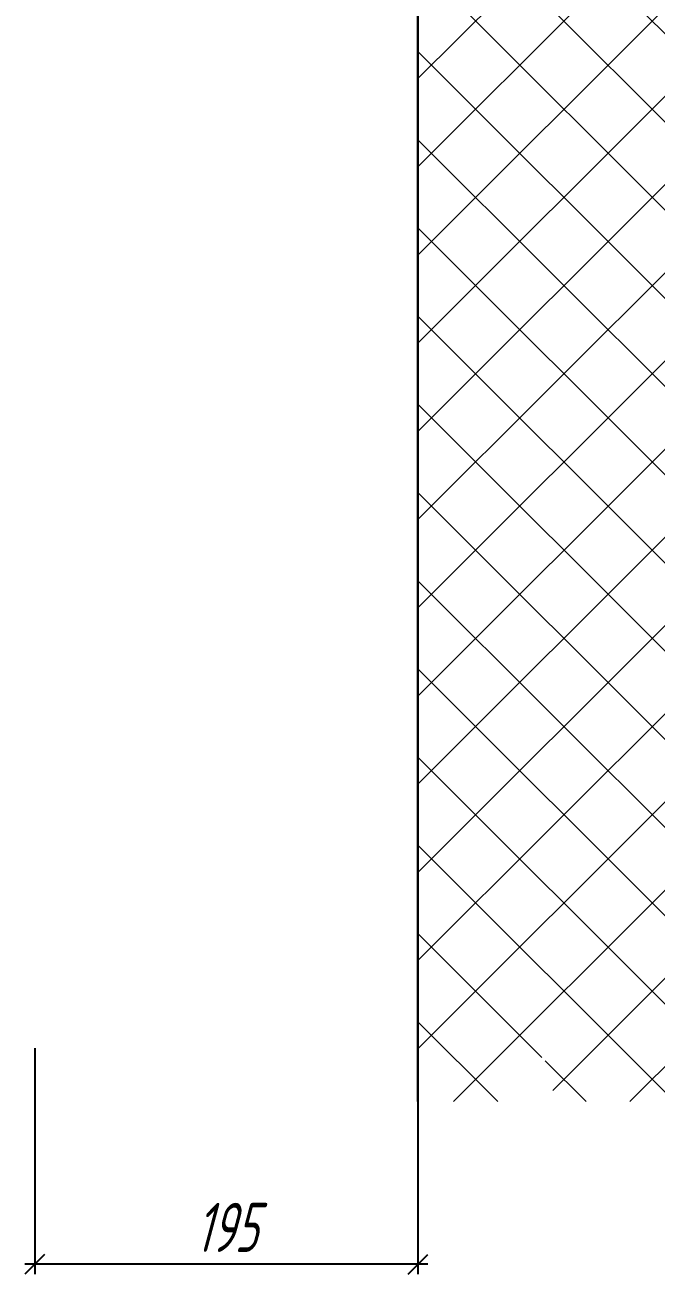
# Model space of a CAD drawing. Header units: millimetres. Extents: x -351329 to 406471, y -253833 to 111767.
# Drawn here: x -229776 to -229455, y -188996 to -188360 of the extents above; entities that cross this region are included whole.
import ezdxf

# ---------------------------------------------------------------- set-up
doc = ezdxf.new("R2010")
doc.units = ezdxf.units.MM
for name, color, linetype, lineweight in [('_Сендвичи', 230, 'Continuous', 30), ('выноска', 7, 'Continuous', 13), ('тонкие', 221, 'Continuous', 13)]:
    doc.layers.add(name, color=color, linetype=linetype, lineweight=lineweight)
doc.styles.add('СПДС_размеры', font='spdswin.shx', dxfattribs={"width": 0.8, "oblique": 15})
doc.dimstyles.new('СПДС', dxfattribs={"dimtxt": 2.5, "dimasz": 1, "dimexe": 0.5, "dimexo": 1.5, "dimtad": 1, "dimdec": 0, "dimtxsty": 'СПДС_размеры', "dimblk": 'OBLIQUE', "dimcen": 2.5, "dimdle": 0.5, "dimadec": 8, "dimazin": 0, "dimtfac": 1, "dimtdec": 0, "dimtix": 1, "dimtmove": 0, "dimatfit": 3, "dimfxl": 1, "dimarcsym": 0})

# ---------------------------------------------------------------- blocks, each defined once
blk = doc.blocks.new('_Oblique')
at = {"layer": 'выноска', "color": 0, "lineweight": -2}
blk.add_line((-0.5, -0.5), (0.5, 0.5), dxfattribs=at)
blk = doc.blocks.new('*D928')
at = {"layer": 'Defpoints', "color": 0, "ltscale": 100, "transparency": 16777216}
for p in [(-229771.072065, -188866), (-229576.072065, -188866), (-229771.072065, -188991)]:
    blk.add_point(p, dxfattribs=at)
at = {"layer": 'тонкие', "color": 0, "lineweight": -2, "ltscale": 100, "transparency": 16777216}
for p, q in [((-229771.072065, -188881), (-229771.072065, -188996)), ((-229576.072065, -188881), (-229576.072065, -188996)), ((-229571.072065, -188991), (-229776.072065, -188991))]:
    blk.add_line(p, q, dxfattribs=at)
at = {"layer": 'тонкие', "color": 0, "lineweight": -2, "ltscale": 100, "transparency": 16777216, "xscale": 10, "yscale": 10, "zscale": 10, "rotation": 180}
blk.add_blockref('_Oblique', (-229771.072065, -188991), dxfattribs=at)
at = {"layer": 'тонкие', "color": 0, "lineweight": -2, "ltscale": 100, "transparency": 16777216, "xscale": 10, "yscale": 10, "zscale": 10}
blk.add_blockref('_Oblique', (-229576.072065, -188991), dxfattribs=at)
at = {"layer": 'тонкие', "color": 0, "ltscale": 100, "transparency": 16777216, "insert": (-229673.572065, -188972.25), "char_height": 25, "attachment_point": 5, "style": 'СПДС_размеры'}
blk.add_mtext('195', dxfattribs=at)

msp = doc.modelspace()

# ---------------------------------------------------------------- hatches: boundary and pattern name
at = {"layer": 'тонкие', "ltscale": 10}
h = msp.add_hatch(dxfattribs=at)
h.set_pattern_fill('ANSI37', color=256, scale=10, angle=-90)
h.set_pattern_definition([(315, (-211227.003, -173316.17), (22.45064, 22.45064), []), (45, (-211227.003, -173316.17), (-22.45064, 22.45064), [])])
h.paths.add_polyline_path([(-229576.07, -188908.23), (-229518.57, -188908.23), (-229512.32, -188883.23), (-229499.82, -188933.23), (-229493.57, -188908.23), (-229436.07, -188908.23), (-229436.07, -188054.23), (-229493.57, -188054.23), (-229499.82, -188079.23), (-229512.32, -188029.23), (-229518.57, -188054.23), (-229576.07, -188054.23)])

# ---------------------------------------------------------------- linework, layer by layer
at = {"layer": '_Сендвичи', "ltscale": 10}
msp.add_lwpolyline([(-229576.07, -188908.23), (-229576.07, -188054.23)], dxfattribs=at)

# ---------------------------------------------------------------- dimensions: what is measured, and where the dimension line sits
at = {"layer": 'тонкие', "ltscale": 100}
dim = msp.add_linear_dim(base=(-229771.07, -188991), p1=(-229576.07, -188866), p2=(-229771.07, -188866), dimstyle='СПДС', override={"dimscale": 10, "dimtix": 0, "dimtmove": 1}, dxfattribs=at)
dim.commit()
dim.dimension.update_dxf_attribs({"geometry": '*D928', "text_midpoint": (-229673.57, -188972.25)})

doc.saveas('drawing.dxf')
